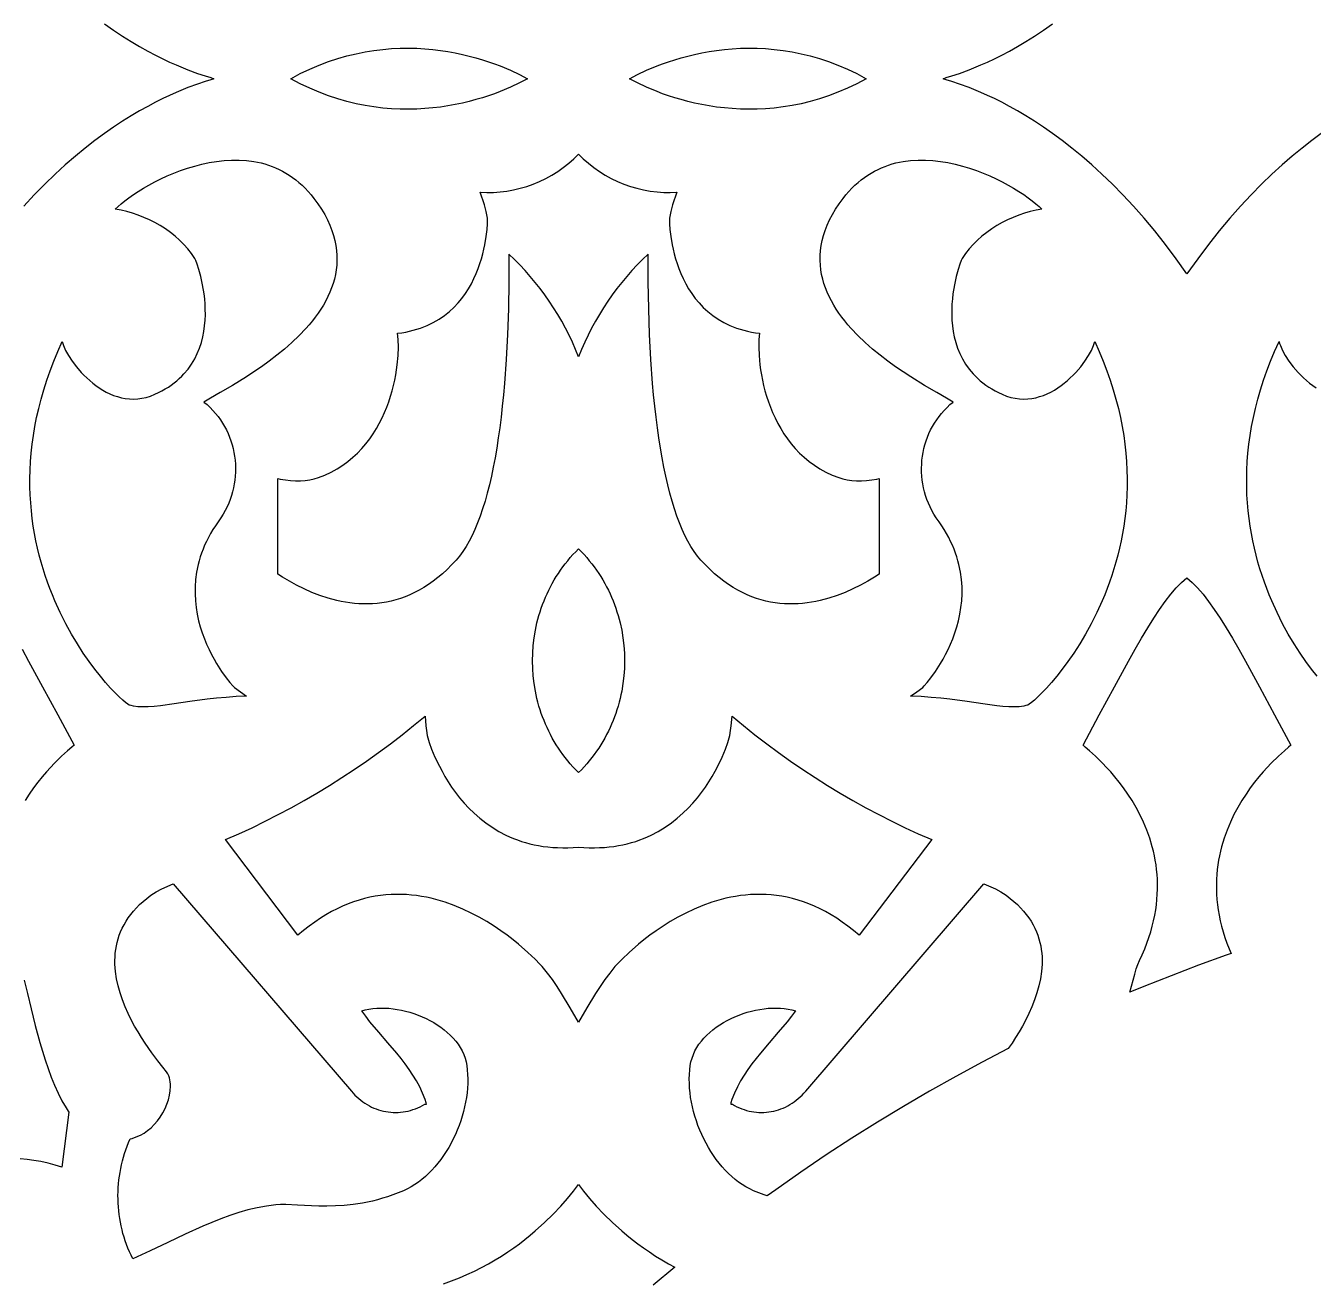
# Model space of a CAD drawing. Extents: x -350 to 350, y -780 to 780.
# Drawn here: x -110.5 to -30.1, y 437 to 515.5 of the extents above; entities that cross this region are included whole.
import ezdxf

# ---------------------------------------------------------------- set-up
doc = ezdxf.new("R2010")
doc.units = 0
doc.layers.add('LAYER_1', color=18, linetype='CONTINUOUS')

msp = doc.modelspace()

# ---------------------------------------------------------------- linework, layer by layer
at = {"layer": 'LAYER_1'}
for points in [[(-105.606, 515.572), (-105.03, 515.17), (-104.47, 514.8), (-103.928, 514.461), (-103.406, 514.152), (-102.904, 513.87), (-102.424, 513.616), (-101.967, 513.387), (-101.534, 513.182), (-101.128, 513), (-100.397, 512.7), (-99.785, 512.475), (-99.303, 512.315), (-98.961, 512.209), (-98.77, 512.143), (-98.961, 512.077), (-99.303, 511.971), (-99.785, 511.811), (-100.397, 511.586), (-101.128, 511.286), (-101.534, 511.104), (-101.967, 510.899), (-102.424, 510.67), (-102.904, 510.416), (-103.406, 510.135), (-103.928, 509.825), (-104.47, 509.486), (-105.03, 509.116), (-105.606, 508.714), (-106.197, 508.279), (-106.802, 507.809), (-107.419, 507.302), (-108.048, 506.759), (-108.687, 506.176), (-109.334, 505.553), (-109.988, 504.889), (-110.649, 504.182)], [(-29.597, 508.714), (-30.189, 508.279), (-30.794, 507.809), (-31.411, 507.302), (-32.04, 506.759), (-32.679, 506.176), (-33.326, 505.553), (-33.98, 504.889), (-34.64, 504.182), (-35.305, 503.43), (-35.973, 502.634), (-36.644, 501.79), (-37.314, 500.899), (-37.985, 499.958), (-38.656, 500.899), (-39.327, 501.79), (-39.997, 502.634), (-40.665, 503.43), (-41.33, 504.182), (-41.99, 504.889), (-42.644, 505.553), (-43.292, 506.176), (-43.93, 506.759), (-44.559, 507.302), (-45.176, 507.809), (-45.781, 508.279), (-46.373, 508.714), (-46.949, 509.116), (-47.508, 509.486), (-48.05, 509.825), (-48.572, 510.135), (-49.074, 510.416), (-49.554, 510.67), (-50.011, 510.899), (-50.444, 511.104), (-50.851, 511.286), (-51.581, 511.586), (-52.193, 511.811), (-52.675, 511.971), (-53.017, 512.077), (-53.208, 512.143), (-53.017, 512.209), (-52.675, 512.315), (-52.193, 512.475), (-51.581, 512.7), (-50.851, 513), (-50.444, 513.182), (-50.011, 513.387), (-49.554, 513.616), (-49.074, 513.87), (-48.572, 514.152), (-48.05, 514.461), (-47.508, 514.8), (-46.949, 515.17), (-46.373, 515.572)], [(-29.852, 474.81), (-30.198, 475.25), (-30.555, 475.734), (-30.919, 476.261), (-31.286, 476.832), (-31.651, 477.444), (-32.01, 478.097), (-32.357, 478.789), (-32.689, 479.521), (-32.848, 479.9), (-33.002, 480.29), (-33.149, 480.688), (-33.289, 481.096), (-33.423, 481.513), (-33.548, 481.938), (-33.665, 482.372), (-33.774, 482.815), (-33.872, 483.267), (-33.961, 483.726), (-34.039, 484.194), (-34.106, 484.671), (-34.161, 485.155), (-34.204, 485.647), (-34.234, 486.147), (-34.251, 486.654), (-34.253, 487.17), (-34.242, 487.692), (-34.214, 488.222), (-34.172, 488.759), (-34.113, 489.303), (-34.037, 489.854), (-33.944, 490.412), (-33.833, 490.977), (-33.703, 491.548), (-33.554, 492.126), (-33.386, 492.71), (-33.198, 493.3), (-32.988, 493.897), (-32.758, 494.499), (-32.505, 495.107), (-32.231, 495.721), (-32.197, 495.6), (-32.15, 495.466), (-32.019, 495.172), (-31.84, 494.846), (-31.616, 494.501), (-31.349, 494.146), (-31.044, 493.791), (-30.877, 493.616), (-30.701, 493.445), (-30.517, 493.279), (-30.325, 493.119), (-30.125, 492.967), (-29.918, 492.823)], [(-110.753, 476.494), (-110.338, 475.758), (-109.463, 474.161), (-108.521, 472.405), (-107.503, 470.504), (-107.639, 470.389), (-107.906, 470.161), (-108.277, 469.824), (-108.728, 469.38), (-108.975, 469.12), (-109.233, 468.835), (-109.497, 468.524), (-109.766, 468.19), (-110.035, 467.831), (-110.302, 467.449), (-110.563, 467.044)], [(-110.627, 455.833), (-110.413, 454.991), (-110.18, 454.036), (-109.923, 453.003), (-109.633, 451.926), (-109.473, 451.381), (-109.303, 450.838), (-109.121, 450.301), (-108.926, 449.773), (-108.718, 449.26), (-108.495, 448.766), (-108.257, 448.294), (-108.002, 447.849), (-107.869, 447.638), (-107.824, 447.572), (-108.256, 444.137), (-108.681, 444.274), (-109.127, 444.393), (-109.571, 444.489), (-110.01, 444.564), (-110.441, 444.621), (-110.862, 444.66)], [(-84.431, 436.855), (-83.924, 437.036), (-83.433, 437.229), (-82.957, 437.433), (-82.495, 437.648), (-82.049, 437.872), (-81.618, 438.105), (-81.202, 438.345), (-80.8, 438.592), (-80.413, 438.844), (-80.041, 439.101), (-79.683, 439.362), (-79.339, 439.625), (-79.01, 439.89), (-78.695, 440.155), (-78.107, 440.685), (-77.575, 441.206), (-77.098, 441.711), (-76.675, 442.193), (-76.306, 442.642), (-75.989, 443.053), (-75.672, 442.642), (-75.303, 442.193), (-74.88, 441.711), (-74.403, 441.206), (-73.871, 440.685), (-73.283, 440.155), (-72.968, 439.89), (-72.639, 439.625), (-72.295, 439.362), (-71.937, 439.101), (-71.565, 438.844), (-71.178, 438.592), (-70.776, 438.345), (-70.36, 438.105), (-69.971, 437.895), (-71.333, 436.762)]]:
    msp.add_lwpolyline(points, dxfattribs=at)
for points in [[(-86.099, 514.042), (-85.594, 514.014), (-85.1, 513.97), (-84.617, 513.912), (-84.146, 513.841), (-83.688, 513.758), (-83.243, 513.665), (-82.813, 513.561), (-82.397, 513.45), (-81.996, 513.332), (-81.611, 513.207), (-81.242, 513.079), (-80.891, 512.946), (-80.242, 512.676), (-79.67, 512.406), (-79.178, 512.143), (-79.67, 511.88), (-80.242, 511.61), (-80.891, 511.34), (-81.242, 511.207), (-81.611, 511.079), (-81.996, 510.954), (-82.397, 510.836), (-82.813, 510.725), (-83.243, 510.622), (-83.688, 510.528), (-84.146, 510.445), (-84.617, 510.374), (-85.1, 510.316), (-85.594, 510.272), (-86.099, 510.244), (-86.615, 510.232), (-87.14, 510.238), (-87.674, 510.263), (-88.217, 510.309), (-88.767, 510.376), (-89.324, 510.465), (-89.888, 510.579), (-90.458, 510.717), (-91.033, 510.882), (-91.613, 511.074), (-92.196, 511.294), (-92.783, 511.545), (-93.373, 511.826), (-93.965, 512.143), (-93.373, 512.46), (-92.783, 512.741), (-92.196, 512.992), (-91.613, 513.212), (-91.033, 513.404), (-90.458, 513.569), (-89.888, 513.707), (-89.324, 513.821), (-88.767, 513.91), (-88.217, 513.977), (-87.674, 514.023), (-87.14, 514.048), (-86.615, 514.054)], [(-64.838, 514.048), (-64.304, 514.023), (-63.761, 513.977), (-63.211, 513.91), (-62.654, 513.821), (-62.09, 513.707), (-61.52, 513.569), (-60.945, 513.404), (-60.365, 513.212), (-59.782, 512.992), (-59.195, 512.741), (-58.605, 512.46), (-58.013, 512.143), (-58.605, 511.826), (-59.195, 511.545), (-59.782, 511.294), (-60.365, 511.074), (-60.945, 510.882), (-61.52, 510.717), (-62.09, 510.579), (-62.654, 510.465), (-63.211, 510.376), (-63.761, 510.309), (-64.304, 510.263), (-64.838, 510.238), (-65.363, 510.232), (-65.879, 510.244), (-66.384, 510.272), (-66.878, 510.316), (-67.361, 510.374), (-67.832, 510.445), (-68.29, 510.528), (-68.735, 510.622), (-69.165, 510.725), (-69.582, 510.836), (-69.982, 510.954), (-70.367, 511.079), (-70.736, 511.207), (-71.087, 511.34), (-71.736, 511.61), (-72.309, 511.88), (-72.8, 512.143), (-72.309, 512.406), (-71.736, 512.676), (-71.087, 512.946), (-70.736, 513.079), (-70.367, 513.207), (-69.982, 513.332), (-69.582, 513.45), (-69.165, 513.561), (-68.735, 513.665), (-68.29, 513.758), (-67.832, 513.841), (-67.361, 513.912), (-66.878, 513.97), (-66.384, 514.014), (-65.879, 514.042), (-65.363, 514.054)], [(-96.73, 507.032), (-96.268, 506.972), (-96.038, 506.929), (-95.81, 506.877), (-95.584, 506.817), (-95.36, 506.747), (-95.137, 506.668), (-94.917, 506.579), (-94.699, 506.48), (-94.484, 506.371), (-94.271, 506.252), (-94.061, 506.122), (-93.855, 505.981), (-93.652, 505.828), (-93.453, 505.665), (-93.257, 505.489), (-93.065, 505.302), (-92.878, 505.102), (-92.694, 504.89), (-92.516, 504.665), (-92.267, 504.323), (-92.044, 503.984), (-91.846, 503.649), (-91.673, 503.317), (-91.523, 502.989), (-91.397, 502.665), (-91.292, 502.344), (-91.209, 502.026), (-91.147, 501.713), (-91.106, 501.403), (-91.083, 501.098), (-91.08, 500.796), (-91.095, 500.498), (-91.127, 500.204), (-91.176, 499.914), (-91.24, 499.629), (-91.321, 499.347), (-91.416, 499.07), (-91.524, 498.797), (-91.646, 498.528), (-91.781, 498.264), (-91.927, 498.004), (-92.085, 497.749), (-92.253, 497.498), (-92.431, 497.252), (-92.617, 497.01), (-92.813, 496.774), (-93.016, 496.541), (-93.442, 496.092), (-93.89, 495.662), (-94.355, 495.252), (-94.831, 494.863), (-95.313, 494.494), (-95.795, 494.147), (-96.271, 493.822), (-96.736, 493.519), (-97.611, 492.981), (-98.374, 492.537), (-98.981, 492.19), (-99.388, 491.944), (-99.192, 491.779), (-99.006, 491.605), (-98.83, 491.424), (-98.663, 491.235), (-98.507, 491.04), (-98.361, 490.838), (-98.225, 490.63), (-98.1, 490.416), (-97.985, 490.197), (-97.88, 489.973), (-97.785, 489.745), (-97.702, 489.513), (-97.628, 489.277), (-97.566, 489.039), (-97.514, 488.797), (-97.472, 488.554), (-97.442, 488.309), (-97.423, 488.062), (-97.414, 487.815), (-97.417, 487.567), (-97.43, 487.319), (-97.455, 487.071), (-97.491, 486.825), (-97.538, 486.579), (-97.597, 486.335), (-97.667, 486.094), (-97.748, 485.855), (-97.841, 485.619), (-97.946, 485.386), (-98.062, 485.157), (-98.19, 484.933), (-98.33, 484.713), (-98.51, 484.466), (-98.677, 484.219), (-98.833, 483.972), (-98.978, 483.727), (-99.111, 483.481), (-99.233, 483.237), (-99.344, 482.993), (-99.445, 482.751), (-99.535, 482.51), (-99.616, 482.27), (-99.687, 482.031), (-99.749, 481.793), (-99.847, 481.323), (-99.911, 480.861), (-99.943, 480.406), (-99.947, 479.959), (-99.925, 479.523), (-99.878, 479.097), (-99.809, 478.682), (-99.722, 478.28), (-99.616, 477.891), (-99.497, 477.515), (-99.364, 477.155), (-99.222, 476.81), (-99.072, 476.482), (-98.917, 476.171), (-98.758, 475.878), (-98.599, 475.604), (-98.288, 475.118), (-98.003, 474.719), (-97.762, 474.414), (-97.583, 474.209), (-97.487, 474.111), (-97.113, 473.832), (-96.73, 473.566), (-97.382, 473.538), (-98.01, 473.495), (-98.613, 473.44), (-99.19, 473.376), (-100.268, 473.233), (-101.241, 473.09), (-102.108, 472.972), (-102.501, 472.93), (-102.867, 472.904), (-103.205, 472.896), (-103.516, 472.91), (-103.799, 472.948), (-103.93, 472.977), (-104.054, 473.014), (-104.144, 473.062), (-104.283, 473.163), (-104.464, 473.315), (-104.684, 473.517), (-104.938, 473.769), (-105.222, 474.069), (-105.531, 474.416), (-105.86, 474.81), (-106.206, 475.25), (-106.563, 475.734), (-106.927, 476.261), (-107.294, 476.832), (-107.659, 477.444), (-108.018, 478.097), (-108.365, 478.789), (-108.697, 479.521), (-108.856, 479.9), (-109.01, 480.29), (-109.157, 480.688), (-109.297, 481.096), (-109.431, 481.513), (-109.556, 481.938), (-109.673, 482.372), (-109.782, 482.815), (-109.88, 483.267), (-109.969, 483.726), (-110.047, 484.194), (-110.114, 484.671), (-110.169, 485.155), (-110.212, 485.647), (-110.242, 486.147), (-110.259, 486.654), (-110.262, 487.17), (-110.25, 487.692), (-110.222, 488.222), (-110.18, 488.759), (-110.121, 489.303), (-110.045, 489.854), (-109.952, 490.412), (-109.841, 490.977), (-109.711, 491.548), (-109.562, 492.126), (-109.394, 492.71), (-109.206, 493.3), (-108.996, 493.897), (-108.766, 494.499), (-108.514, 495.107), (-108.239, 495.721), (-108.205, 495.6), (-108.158, 495.466), (-108.027, 495.172), (-107.848, 494.846), (-107.624, 494.501), (-107.357, 494.146), (-107.052, 493.791), (-106.885, 493.616), (-106.709, 493.445), (-106.525, 493.279), (-106.333, 493.119), (-106.133, 492.967), (-105.926, 492.823), (-105.712, 492.69), (-105.491, 492.567), (-105.264, 492.457), (-105.031, 492.361), (-104.792, 492.28), (-104.548, 492.214), (-104.3, 492.167), (-104.046, 492.138), (-103.789, 492.129), (-103.527, 492.141), (-103.262, 492.175), (-102.994, 492.234), (-102.723, 492.317), (-102.45, 492.426), (-102.225, 492.532), (-102.011, 492.643), (-101.806, 492.76), (-101.611, 492.881), (-101.426, 493.007), (-101.251, 493.138), (-101.084, 493.273), (-100.927, 493.412), (-100.778, 493.555), (-100.638, 493.701), (-100.383, 494.004), (-100.16, 494.319), (-99.967, 494.644), (-99.802, 494.978), (-99.664, 495.318), (-99.551, 495.662), (-99.461, 496.01), (-99.393, 496.36), (-99.344, 496.708), (-99.314, 497.055), (-99.301, 497.398), (-99.302, 497.735), (-99.317, 498.064), (-99.343, 498.384), (-99.378, 498.694), (-99.472, 499.272), (-99.584, 499.785), (-99.702, 500.219), (-99.811, 500.56), (-99.898, 500.793), (-99.949, 500.905), (-100.159, 501.216), (-100.389, 501.511), (-100.639, 501.792), (-100.907, 502.058), (-101.19, 502.309), (-101.488, 502.544), (-101.799, 502.763), (-102.122, 502.966), (-102.454, 503.154), (-102.795, 503.324), (-103.142, 503.479), (-103.495, 503.616), (-103.851, 503.737), (-104.209, 503.841), (-104.568, 503.927), (-104.925, 503.995), (-104.756, 504.158), (-104.557, 504.331), (-104.329, 504.514), (-104.075, 504.704), (-103.795, 504.9), (-103.492, 505.098), (-103.168, 505.298), (-102.822, 505.496), (-102.458, 505.692), (-102.077, 505.882), (-101.68, 506.066), (-101.269, 506.24), (-100.845, 506.403), (-100.41, 506.553), (-99.967, 506.688), (-99.515, 506.806), (-99.057, 506.904), (-98.594, 506.98), (-98.129, 507.034), (-97.662, 507.061), (-97.195, 507.062)], [(-75.69, 507.139), (-75.373, 506.858), (-75.038, 506.595), (-74.686, 506.349), (-74.321, 506.123), (-73.943, 505.916), (-73.554, 505.729), (-73.156, 505.564), (-72.75, 505.419), (-72.339, 505.297), (-71.923, 505.197), (-71.506, 505.121), (-71.087, 505.07), (-70.67, 505.042), (-70.255, 505.041), (-69.845, 505.065), (-70.113, 504.264), (-70.222, 503.855), (-70.266, 503.648), (-70.3, 503.44), (-70.306, 503.316), (-70.3, 503.069), (-70.276, 502.717), (-70.225, 502.276), (-70.139, 501.764), (-70.081, 501.486), (-70.011, 501.197), (-69.929, 500.898), (-69.833, 500.592), (-69.723, 500.28), (-69.597, 499.966), (-69.455, 499.651), (-69.296, 499.336), (-69.118, 499.025), (-68.921, 498.72), (-68.703, 498.422), (-68.464, 498.133), (-68.203, 497.856), (-67.919, 497.593), (-67.61, 497.346), (-67.276, 497.117), (-66.916, 496.908), (-66.529, 496.721), (-66.113, 496.559), (-65.895, 496.488), (-65.669, 496.423), (-65.435, 496.366), (-65.194, 496.316), (-64.945, 496.274), (-64.688, 496.24), (-64.725, 495.844), (-64.736, 495.375), (-64.716, 494.843), (-64.661, 494.259), (-64.619, 493.951), (-64.567, 493.634), (-64.504, 493.31), (-64.43, 492.979), (-64.343, 492.644), (-64.245, 492.305), (-64.133, 491.965), (-64.007, 491.624), (-63.868, 491.284), (-63.714, 490.946), (-63.545, 490.612), (-63.361, 490.283), (-63.16, 489.96), (-62.943, 489.644), (-62.708, 489.338), (-62.456, 489.043), (-62.185, 488.759), (-61.896, 488.489), (-61.587, 488.233), (-61.258, 487.993), (-60.909, 487.771), (-60.539, 487.568), (-60.148, 487.384), (-59.735, 487.222), (-59.475, 487.144), (-59.202, 487.085), (-58.915, 487.047), (-58.618, 487.028), (-58.311, 487.028), (-57.996, 487.045), (-57.675, 487.081), (-57.35, 487.132), (-57.209, 487.162), (-57.209, 481.189), (-57.5, 481.003), (-57.928, 480.748), (-58.377, 480.503), (-58.846, 480.27), (-59.333, 480.054), (-59.837, 479.858), (-60.356, 479.687), (-60.889, 479.544), (-61.16, 479.485), (-61.433, 479.434), (-61.71, 479.392), (-61.989, 479.36), (-62.27, 479.338), (-62.553, 479.327), (-62.838, 479.326), (-63.125, 479.337), (-63.413, 479.36), (-63.702, 479.396), (-63.993, 479.444), (-64.284, 479.507), (-64.576, 479.583), (-64.868, 479.673), (-65.161, 479.779), (-65.454, 479.9), (-65.747, 480.036), (-66.039, 480.19), (-66.331, 480.36), (-66.622, 480.548), (-66.912, 480.753), (-67.202, 480.977), (-67.49, 481.22), (-67.776, 481.482), (-68.061, 481.764), (-68.344, 482.067), (-68.558, 482.322), (-68.765, 482.604), (-68.964, 482.911), (-69.155, 483.244), (-69.339, 483.602), (-69.516, 483.985), (-69.685, 484.391), (-69.846, 484.822), (-70.001, 485.276), (-70.147, 485.753), (-70.287, 486.252), (-70.42, 486.774), (-70.545, 487.317), (-70.663, 487.881), (-70.775, 488.466), (-70.879, 489.071), (-70.976, 489.697), (-71.067, 490.342), (-71.15, 491.006), (-71.227, 491.688), (-71.297, 492.389), (-71.361, 493.108), (-71.468, 494.597), (-71.549, 496.153), (-71.604, 497.771), (-71.634, 499.449), (-71.639, 501.183), (-71.986, 500.853), (-72.325, 500.511), (-72.655, 500.158), (-72.976, 499.794), (-73.287, 499.42), (-73.589, 499.036), (-73.88, 498.644), (-74.161, 498.242), (-74.431, 497.832), (-74.69, 497.415), (-74.937, 496.99), (-75.172, 496.559), (-75.396, 496.122), (-75.606, 495.678), (-75.804, 495.23), (-75.989, 494.777), (-76.174, 495.23), (-76.372, 495.678), (-76.582, 496.122), (-76.806, 496.559), (-77.041, 496.99), (-77.288, 497.415), (-77.547, 497.832), (-77.817, 498.242), (-78.098, 498.644), (-78.389, 499.036), (-78.691, 499.42), (-79.002, 499.794), (-79.323, 500.158), (-79.653, 500.511), (-79.992, 500.853), (-80.339, 501.183), (-80.344, 499.449), (-80.374, 497.771), (-80.429, 496.153), (-80.51, 494.597), (-80.617, 493.108), (-80.681, 492.389), (-80.751, 491.688), (-80.828, 491.006), (-80.911, 490.342), (-81.002, 489.697), (-81.099, 489.071), (-81.203, 488.466), (-81.315, 487.881), (-81.433, 487.317), (-81.558, 486.774), (-81.691, 486.252), (-81.831, 485.753), (-81.978, 485.276), (-82.132, 484.822), (-82.293, 484.391), (-82.462, 483.985), (-82.639, 483.602), (-82.823, 483.244), (-83.014, 482.911), (-83.213, 482.604), (-83.42, 482.322), (-83.634, 482.067), (-83.917, 481.764), (-84.202, 481.482), (-84.488, 481.22), (-84.776, 480.977), (-85.066, 480.753), (-85.356, 480.548), (-85.647, 480.36), (-85.939, 480.19), (-86.232, 480.036), (-86.524, 479.9), (-86.817, 479.779), (-87.11, 479.673), (-87.402, 479.583), (-87.694, 479.507), (-87.986, 479.444), (-88.276, 479.396), (-88.565, 479.36), (-88.853, 479.337), (-89.14, 479.326), (-89.425, 479.327), (-89.708, 479.338), (-89.989, 479.36), (-90.268, 479.392), (-90.545, 479.434), (-90.818, 479.485), (-91.089, 479.544), (-91.622, 479.687), (-92.141, 479.858), (-92.645, 480.054), (-93.132, 480.27), (-93.601, 480.503), (-94.05, 480.748), (-94.478, 481.003), (-94.769, 481.189), (-94.769, 487.162), (-94.628, 487.132), (-94.303, 487.081), (-93.982, 487.045), (-93.667, 487.028), (-93.36, 487.028), (-93.063, 487.047), (-92.777, 487.085), (-92.503, 487.144), (-92.243, 487.222), (-91.83, 487.384), (-91.439, 487.568), (-91.069, 487.771), (-90.72, 487.993), (-90.391, 488.233), (-90.083, 488.489), (-89.793, 488.759), (-89.523, 489.043), (-89.27, 489.338), (-89.036, 489.644), (-88.818, 489.96), (-88.617, 490.283), (-88.433, 490.612), (-88.264, 490.946), (-88.11, 491.284), (-87.971, 491.624), (-87.845, 491.965), (-87.734, 492.305), (-87.635, 492.644), (-87.548, 492.979), (-87.474, 493.31), (-87.411, 493.634), (-87.359, 493.951), (-87.317, 494.259), (-87.262, 494.843), (-87.242, 495.375), (-87.253, 495.844), (-87.29, 496.24), (-87.033, 496.274), (-86.784, 496.316), (-86.543, 496.366), (-86.31, 496.423), (-86.084, 496.488), (-85.865, 496.559), (-85.45, 496.721), (-85.062, 496.908), (-84.702, 497.117), (-84.368, 497.346), (-84.059, 497.593), (-83.775, 497.856), (-83.514, 498.133), (-83.275, 498.422), (-83.057, 498.72), (-82.86, 499.025), (-82.682, 499.336), (-82.523, 499.651), (-82.381, 499.966), (-82.255, 500.28), (-82.145, 500.592), (-82.049, 500.898), (-81.967, 501.197), (-81.897, 501.486), (-81.839, 501.764), (-81.754, 502.276), (-81.703, 502.717), (-81.678, 503.069), (-81.672, 503.316), (-81.678, 503.44), (-81.713, 503.648), (-81.756, 503.855), (-81.865, 504.264), (-82.133, 505.065), (-81.723, 505.041), (-81.308, 505.042), (-80.891, 505.07), (-80.472, 505.121), (-80.055, 505.197), (-79.639, 505.297), (-79.228, 505.419), (-78.822, 505.564), (-78.424, 505.729), (-78.035, 505.916), (-77.657, 506.123), (-77.292, 506.349), (-76.941, 506.595), (-76.605, 506.858), (-76.288, 507.139), (-75.989, 507.437)], [(-54.316, 507.061), (-53.849, 507.034), (-53.384, 506.98), (-52.921, 506.904), (-52.463, 506.806), (-52.012, 506.688), (-51.568, 506.553), (-51.133, 506.403), (-50.709, 506.24), (-50.298, 506.066), (-49.901, 505.882), (-49.52, 505.692), (-49.156, 505.496), (-48.811, 505.298), (-48.486, 505.098), (-48.183, 504.9), (-47.903, 504.704), (-47.649, 504.514), (-47.421, 504.331), (-47.222, 504.158), (-47.053, 503.995), (-47.41, 503.927), (-47.769, 503.841), (-48.127, 503.737), (-48.483, 503.616), (-48.836, 503.479), (-49.183, 503.324), (-49.524, 503.154), (-49.856, 502.966), (-50.179, 502.763), (-50.49, 502.544), (-50.788, 502.309), (-51.072, 502.058), (-51.339, 501.792), (-51.589, 501.511), (-51.819, 501.216), (-52.029, 500.905), (-52.08, 500.793), (-52.167, 500.56), (-52.276, 500.219), (-52.394, 499.785), (-52.506, 499.272), (-52.6, 498.694), (-52.636, 498.384), (-52.662, 498.064), (-52.676, 497.735), (-52.677, 497.398), (-52.664, 497.055), (-52.634, 496.708), (-52.586, 496.36), (-52.517, 496.01), (-52.428, 495.662), (-52.314, 495.318), (-52.176, 494.978), (-52.012, 494.644), (-51.818, 494.319), (-51.595, 494.004), (-51.34, 493.701), (-51.2, 493.555), (-51.051, 493.412), (-50.894, 493.273), (-50.727, 493.138), (-50.552, 493.007), (-50.367, 492.881), (-50.172, 492.76), (-49.968, 492.643), (-49.753, 492.532), (-49.528, 492.426), (-49.255, 492.317), (-48.984, 492.234), (-48.716, 492.175), (-48.451, 492.141), (-48.19, 492.129), (-47.932, 492.138), (-47.679, 492.167), (-47.43, 492.214), (-47.186, 492.28), (-46.947, 492.361), (-46.714, 492.457), (-46.487, 492.567), (-46.266, 492.69), (-46.052, 492.823), (-45.845, 492.967), (-45.645, 493.119), (-45.453, 493.279), (-45.269, 493.445), (-45.093, 493.616), (-44.927, 493.791), (-44.621, 494.146), (-44.354, 494.501), (-44.13, 494.846), (-43.951, 495.172), (-43.82, 495.466), (-43.773, 495.6), (-43.739, 495.721), (-43.465, 495.107), (-43.212, 494.499), (-42.982, 493.897), (-42.772, 493.3), (-42.584, 492.71), (-42.416, 492.126), (-42.267, 491.548), (-42.137, 490.977), (-42.026, 490.412), (-41.933, 489.854), (-41.857, 489.303), (-41.798, 488.759), (-41.756, 488.222), (-41.729, 487.692), (-41.717, 487.17), (-41.719, 486.654), (-41.736, 486.147), (-41.766, 485.647), (-41.809, 485.155), (-41.864, 484.671), (-41.931, 484.194), (-42.009, 483.726), (-42.098, 483.267), (-42.196, 482.815), (-42.305, 482.372), (-42.422, 481.938), (-42.547, 481.513), (-42.681, 481.096), (-42.821, 480.688), (-42.969, 480.29), (-43.122, 479.9), (-43.281, 479.521), (-43.613, 478.789), (-43.961, 478.097), (-44.319, 477.444), (-44.684, 476.832), (-45.051, 476.261), (-45.415, 475.734), (-45.772, 475.25), (-46.118, 474.81), (-46.447, 474.416), (-46.756, 474.069), (-47.04, 473.769), (-47.294, 473.517), (-47.514, 473.315), (-47.696, 473.163), (-47.834, 473.062), (-47.925, 473.014), (-48.048, 472.977), (-48.179, 472.948), (-48.462, 472.91), (-48.773, 472.896), (-49.111, 472.904), (-49.477, 472.93), (-49.87, 472.972), (-50.737, 473.09), (-51.71, 473.233), (-52.788, 473.376), (-53.365, 473.44), (-53.968, 473.495), (-54.596, 473.538), (-55.249, 473.566), (-54.865, 473.832), (-54.491, 474.111), (-54.395, 474.209), (-54.216, 474.414), (-53.975, 474.719), (-53.69, 475.118), (-53.379, 475.604), (-53.22, 475.878), (-53.061, 476.171), (-52.906, 476.482), (-52.756, 476.81), (-52.614, 477.155), (-52.481, 477.515), (-52.362, 477.891), (-52.257, 478.28), (-52.169, 478.682), (-52.1, 479.097), (-52.053, 479.523), (-52.031, 479.959), (-52.035, 480.406), (-52.067, 480.861), (-52.131, 481.323), (-52.229, 481.793), (-52.291, 482.031), (-52.362, 482.27), (-52.443, 482.51), (-52.533, 482.751), (-52.634, 482.993), (-52.746, 483.237), (-52.867, 483.481), (-53, 483.727), (-53.145, 483.972), (-53.301, 484.219), (-53.468, 484.466), (-53.648, 484.713), (-53.788, 484.933), (-53.916, 485.157), (-54.032, 485.386), (-54.137, 485.619), (-54.23, 485.855), (-54.311, 486.094), (-54.381, 486.335), (-54.44, 486.579), (-54.487, 486.825), (-54.523, 487.071), (-54.548, 487.319), (-54.561, 487.567), (-54.564, 487.815), (-54.555, 488.062), (-54.536, 488.309), (-54.506, 488.554), (-54.465, 488.797), (-54.413, 489.039), (-54.35, 489.277), (-54.277, 489.513), (-54.193, 489.745), (-54.098, 489.973), (-53.994, 490.197), (-53.878, 490.416), (-53.753, 490.63), (-53.617, 490.838), (-53.471, 491.04), (-53.315, 491.235), (-53.149, 491.424), (-52.972, 491.605), (-52.786, 491.779), (-52.59, 491.944), (-52.997, 492.19), (-53.604, 492.537), (-54.368, 492.981), (-55.242, 493.519), (-55.707, 493.822), (-56.184, 494.147), (-56.665, 494.494), (-57.147, 494.863), (-57.623, 495.252), (-58.088, 495.662), (-58.537, 496.092), (-58.963, 496.541), (-59.165, 496.774), (-59.361, 497.01), (-59.547, 497.252), (-59.725, 497.498), (-59.893, 497.749), (-60.051, 498.004), (-60.197, 498.264), (-60.332, 498.528), (-60.454, 498.797), (-60.563, 499.07), (-60.657, 499.347), (-60.738, 499.629), (-60.803, 499.914), (-60.851, 500.204), (-60.884, 500.498), (-60.898, 500.796), (-60.895, 501.098), (-60.873, 501.403), (-60.831, 501.713), (-60.769, 502.026), (-60.686, 502.344), (-60.582, 502.665), (-60.455, 502.989), (-60.305, 503.317), (-60.132, 503.649), (-59.934, 503.984), (-59.711, 504.323), (-59.462, 504.665), (-59.284, 504.89), (-59.101, 505.102), (-58.913, 505.302), (-58.721, 505.489), (-58.526, 505.665), (-58.326, 505.828), (-58.123, 505.981), (-57.917, 506.122), (-57.707, 506.252), (-57.495, 506.371), (-57.279, 506.48), (-57.061, 506.579), (-56.841, 506.668), (-56.619, 506.747), (-56.394, 506.817), (-56.168, 506.877), (-55.94, 506.929), (-55.711, 506.972), (-55.249, 507.032), (-54.783, 507.062)], [(-75.812, 482.592), (-75.64, 482.409), (-75.475, 482.223), (-75.315, 482.033), (-75.16, 481.839), (-75.011, 481.643), (-74.868, 481.443), (-74.731, 481.24), (-74.599, 481.035), (-74.472, 480.826), (-74.351, 480.615), (-74.236, 480.401), (-74.127, 480.185), (-74.023, 479.967), (-73.925, 479.747), (-73.832, 479.524), (-73.745, 479.3), (-73.663, 479.074), (-73.588, 478.846), (-73.517, 478.616), (-73.453, 478.385), (-73.394, 478.153), (-73.293, 477.685), (-73.214, 477.213), (-73.158, 476.738), (-73.124, 476.262), (-73.113, 475.784), (-73.124, 475.306), (-73.158, 474.83), (-73.214, 474.355), (-73.293, 473.883), (-73.34, 473.649), (-73.394, 473.415), (-73.453, 473.183), (-73.517, 472.952), (-73.588, 472.723), (-73.663, 472.495), (-73.745, 472.268), (-73.832, 472.044), (-73.925, 471.821), (-74.023, 471.601), (-74.127, 471.383), (-74.236, 471.167), (-74.351, 470.953), (-74.472, 470.742), (-74.599, 470.534), (-74.731, 470.328), (-74.868, 470.125), (-75.011, 469.926), (-75.16, 469.729), (-75.315, 469.536), (-75.475, 469.346), (-75.64, 469.159), (-75.812, 468.976), (-75.989, 468.797), (-76.166, 468.976), (-76.338, 469.159), (-76.503, 469.346), (-76.664, 469.536), (-76.818, 469.729), (-76.967, 469.926), (-77.11, 470.125), (-77.248, 470.328), (-77.38, 470.534), (-77.506, 470.742), (-77.627, 470.953), (-77.742, 471.167), (-77.851, 471.383), (-77.955, 471.601), (-78.054, 471.821), (-78.146, 472.044), (-78.233, 472.268), (-78.315, 472.495), (-78.391, 472.723), (-78.461, 472.952), (-78.525, 473.183), (-78.584, 473.415), (-78.638, 473.649), (-78.685, 473.883), (-78.764, 474.355), (-78.82, 474.83), (-78.854, 475.306), (-78.865, 475.784), (-78.854, 476.262), (-78.82, 476.738), (-78.764, 477.213), (-78.685, 477.685), (-78.584, 478.153), (-78.525, 478.385), (-78.461, 478.616), (-78.391, 478.846), (-78.315, 479.074), (-78.233, 479.3), (-78.146, 479.524), (-78.054, 479.747), (-77.955, 479.967), (-77.851, 480.185), (-77.742, 480.401), (-77.627, 480.615), (-77.506, 480.826), (-77.38, 481.035), (-77.248, 481.24), (-77.11, 481.443), (-76.967, 481.643), (-76.818, 481.839), (-76.664, 482.033), (-76.503, 482.223), (-76.338, 482.409), (-76.166, 482.592), (-75.989, 482.771)], [(-37.82, 480.82), (-37.656, 480.67), (-37.489, 480.506), (-37.322, 480.329), (-36.981, 479.932), (-36.633, 479.483), (-36.277, 478.982), (-35.911, 478.431), (-35.534, 477.832), (-35.146, 477.186), (-34.745, 476.494), (-34.33, 475.758), (-33.455, 474.161), (-32.513, 472.405), (-31.495, 470.504), (-31.631, 470.389), (-31.897, 470.161), (-32.269, 469.824), (-32.72, 469.38), (-32.967, 469.12), (-33.225, 468.835), (-33.489, 468.524), (-33.758, 468.19), (-34.027, 467.831), (-34.294, 467.449), (-34.555, 467.044), (-34.807, 466.617), (-35.047, 466.167), (-35.272, 465.695), (-35.478, 465.202), (-35.662, 464.688), (-35.822, 464.154), (-35.892, 463.879), (-35.954, 463.6), (-36.008, 463.315), (-36.054, 463.026), (-36.091, 462.732), (-36.12, 462.433), (-36.139, 462.129), (-36.148, 461.821), (-36.147, 461.508), (-36.135, 461.19), (-36.113, 460.868), (-36.079, 460.542), (-36.033, 460.211), (-35.975, 459.876), (-35.904, 459.537), (-35.82, 459.194), (-35.723, 458.846), (-35.612, 458.494), (-35.487, 458.138), (-35.347, 457.779), (-35.221, 457.482), (-35.528, 457.378), (-37.254, 456.757), (-38.973, 456.106), (-40.685, 455.425), (-41.546, 455.066), (-41.351, 455.833), (-41.249, 456.202), (-41.148, 456.53), (-41.048, 456.813), (-40.948, 457.047), (-40.778, 457.415), (-40.623, 457.779), (-40.483, 458.138), (-40.358, 458.494), (-40.247, 458.846), (-40.15, 459.194), (-40.066, 459.537), (-39.996, 459.876), (-39.937, 460.211), (-39.892, 460.542), (-39.857, 460.868), (-39.835, 461.19), (-39.823, 461.508), (-39.822, 461.821), (-39.831, 462.129), (-39.85, 462.433), (-39.879, 462.732), (-39.916, 463.026), (-39.962, 463.315), (-40.016, 463.6), (-40.079, 463.879), (-40.148, 464.154), (-40.308, 464.688), (-40.492, 465.202), (-40.698, 465.695), (-40.923, 466.167), (-41.163, 466.617), (-41.415, 467.044), (-41.676, 467.449), (-41.943, 467.831), (-42.212, 468.19), (-42.481, 468.524), (-42.745, 468.835), (-43.003, 469.12), (-43.25, 469.38), (-43.701, 469.824), (-44.073, 470.161), (-44.339, 470.389), (-44.475, 470.504), (-43.457, 472.405), (-42.515, 474.161), (-41.64, 475.758), (-41.225, 476.494), (-40.824, 477.186), (-40.436, 477.832), (-40.059, 478.431), (-39.693, 478.982), (-39.337, 479.483), (-38.989, 479.932), (-38.648, 480.329), (-38.481, 480.506), (-38.314, 480.67), (-38.15, 480.82), (-37.985, 480.956)], [(-65.688, 471.734), (-64.967, 471.157), (-64.236, 470.593), (-63.494, 470.043), (-62.742, 469.506), (-61.981, 468.985), (-61.21, 468.477), (-60.431, 467.984), (-59.644, 467.507), (-58.848, 467.044), (-58.045, 466.597), (-57.235, 466.166), (-56.418, 465.751), (-55.594, 465.351), (-54.765, 464.969), (-53.93, 464.603), (-58.464, 458.627), (-58.814, 458.924), (-59.164, 459.201), (-59.514, 459.457), (-59.863, 459.693), (-60.211, 459.91), (-60.559, 460.107), (-60.905, 460.286), (-61.251, 460.447), (-61.595, 460.591), (-61.937, 460.718), (-62.278, 460.828), (-62.617, 460.923), (-62.954, 461.002), (-63.289, 461.066), (-63.622, 461.116), (-63.952, 461.152), (-64.279, 461.175), (-64.604, 461.184), (-64.926, 461.182), (-65.244, 461.168), (-65.559, 461.142), (-65.871, 461.106), (-66.18, 461.06), (-66.484, 461.003), (-66.785, 460.938), (-67.081, 460.864), (-67.661, 460.692), (-68.223, 460.491), (-68.765, 460.265), (-69.286, 460.019), (-69.785, 459.757), (-70.261, 459.482), (-70.712, 459.2), (-71.137, 458.913), (-71.534, 458.627), (-71.903, 458.344), (-72.242, 458.07), (-72.824, 457.564), (-73.272, 457.139), (-73.573, 456.831), (-73.719, 456.67), (-74.044, 456.271), (-74.354, 455.858), (-74.648, 455.432), (-74.932, 454.997), (-75.471, 454.106), (-75.989, 453.203), (-76.507, 454.106), (-77.047, 454.997), (-77.33, 455.432), (-77.625, 455.858), (-77.934, 456.271), (-78.259, 456.67), (-78.405, 456.831), (-78.706, 457.139), (-79.154, 457.564), (-79.736, 458.07), (-80.075, 458.344), (-80.444, 458.627), (-80.841, 458.913), (-81.266, 459.2), (-81.717, 459.482), (-82.193, 459.757), (-82.692, 460.019), (-83.213, 460.265), (-83.755, 460.491), (-84.317, 460.692), (-84.897, 460.864), (-85.193, 460.938), (-85.494, 461.003), (-85.799, 461.06), (-86.107, 461.106), (-86.419, 461.142), (-86.734, 461.168), (-87.053, 461.182), (-87.374, 461.184), (-87.699, 461.175), (-88.026, 461.152), (-88.357, 461.116), (-88.689, 461.066), (-89.024, 461.002), (-89.361, 460.923), (-89.7, 460.828), (-90.041, 460.718), (-90.383, 460.591), (-90.727, 460.447), (-91.073, 460.286), (-91.419, 460.107), (-91.767, 459.91), (-92.115, 459.693), (-92.464, 459.457), (-92.814, 459.201), (-93.164, 458.924), (-93.514, 458.627), (-98.048, 464.603), (-97.213, 464.969), (-96.384, 465.351), (-95.56, 465.751), (-94.743, 466.166), (-93.933, 466.597), (-93.13, 467.044), (-92.335, 467.507), (-91.547, 467.984), (-90.768, 468.477), (-89.997, 468.985), (-89.236, 469.506), (-88.484, 470.043), (-87.742, 470.593), (-87.011, 471.157), (-86.29, 471.734), (-85.58, 472.325), (-85.521, 471.719), (-85.487, 471.417), (-85.441, 471.117), (-85.312, 470.675), (-85.165, 470.267), (-84.956, 469.763), (-84.682, 469.185), (-84.518, 468.875), (-84.337, 468.555), (-84.136, 468.226), (-83.917, 467.893), (-83.677, 467.558), (-83.416, 467.223), (-83.135, 466.892), (-82.832, 466.566), (-82.507, 466.249), (-82.159, 465.943), (-81.787, 465.651), (-81.391, 465.376), (-80.971, 465.12), (-80.526, 464.887), (-80.294, 464.779), (-80.055, 464.678), (-79.81, 464.584), (-79.558, 464.497), (-79.299, 464.418), (-79.034, 464.347), (-78.761, 464.284), (-78.482, 464.229), (-78.196, 464.183), (-77.902, 464.147), (-77.602, 464.12), (-77.294, 464.104), (-76.979, 464.097), (-76.657, 464.101), (-76.327, 464.116), (-75.989, 464.143), (-75.651, 464.116), (-75.321, 464.101), (-74.999, 464.097), (-74.684, 464.104), (-74.376, 464.12), (-74.076, 464.147), (-73.782, 464.183), (-73.496, 464.229), (-73.217, 464.284), (-72.945, 464.347), (-72.679, 464.418), (-72.42, 464.497), (-72.168, 464.584), (-71.923, 464.678), (-71.684, 464.779), (-71.452, 464.887), (-71.007, 465.12), (-70.587, 465.376), (-70.191, 465.651), (-69.82, 465.943), (-69.471, 466.249), (-69.146, 466.566), (-68.843, 466.892), (-68.562, 467.223), (-68.301, 467.558), (-68.062, 467.893), (-67.842, 468.226), (-67.641, 468.555), (-67.46, 468.875), (-67.296, 469.185), (-67.022, 469.763), (-66.813, 470.267), (-66.666, 470.675), (-66.537, 471.117), (-66.491, 471.417), (-66.458, 471.719), (-66.398, 472.325)], [(-90.178, 448.899), (-90.069, 448.771), (-89.956, 448.649), (-89.838, 448.533), (-89.717, 448.423), (-89.592, 448.32), (-89.463, 448.223), (-89.331, 448.132), (-89.195, 448.049), (-89.057, 447.971), (-88.917, 447.9), (-88.773, 447.836), (-88.628, 447.778), (-88.481, 447.727), (-88.332, 447.683), (-88.181, 447.645), (-88.029, 447.615), (-87.876, 447.591), (-87.722, 447.574), (-87.568, 447.564), (-87.413, 447.56), (-87.257, 447.564), (-87.102, 447.575), (-86.947, 447.593), (-86.793, 447.618), (-86.639, 447.65), (-86.486, 447.689), (-86.334, 447.736), (-86.183, 447.79), (-86.034, 447.851), (-85.887, 447.919), (-85.741, 447.995), (-85.598, 448.079), (-85.496, 448.079), (-85.51, 448.157), (-85.574, 448.377), (-85.731, 448.776), (-85.912, 449.16), (-86.113, 449.533), (-86.333, 449.895), (-86.569, 450.247), (-86.819, 450.592), (-87.079, 450.93), (-87.349, 451.262), (-87.906, 451.918), (-88.468, 452.57), (-89.018, 453.23), (-89.283, 453.566), (-89.536, 453.908), (-89.312, 453.969), (-89.081, 454.017), (-88.842, 454.052), (-88.597, 454.074), (-88.347, 454.084), (-88.093, 454.081), (-87.835, 454.066), (-87.575, 454.039), (-87.313, 454), (-87.05, 453.951), (-86.788, 453.89), (-86.527, 453.818), (-86.269, 453.736), (-86.013, 453.643), (-85.761, 453.54), (-85.514, 453.428), (-85.273, 453.306), (-85.038, 453.174), (-84.811, 453.034), (-84.593, 452.884), (-84.384, 452.726), (-84.185, 452.56), (-83.998, 452.386), (-83.823, 452.204), (-83.661, 452.014), (-83.513, 451.817), (-83.379, 451.613), (-83.262, 451.402), (-83.161, 451.185), (-83.078, 450.961), (-83.014, 450.731), (-82.969, 450.496), (-82.936, 450.22), (-82.915, 449.939), (-82.906, 449.655), (-82.91, 449.367), (-82.926, 449.077), (-82.953, 448.786), (-82.992, 448.493), (-83.042, 448.199), (-83.103, 447.906), (-83.175, 447.613), (-83.257, 447.322), (-83.349, 447.033), (-83.451, 446.747), (-83.563, 446.464), (-83.684, 446.185), (-83.814, 445.91), (-83.953, 445.641), (-84.1, 445.378), (-84.256, 445.121), (-84.42, 444.871), (-84.592, 444.63), (-84.771, 444.397), (-84.958, 444.173), (-85.152, 443.958), (-85.352, 443.754), (-85.559, 443.562), (-85.772, 443.381), (-85.991, 443.212), (-86.216, 443.056), (-86.447, 442.914), (-86.682, 442.787), (-86.923, 442.674), (-87.257, 442.535), (-87.587, 442.41), (-87.913, 442.297), (-88.235, 442.197), (-88.552, 442.107), (-88.864, 442.029), (-89.475, 441.902), (-90.065, 441.811), (-90.634, 441.751), (-91.181, 441.717), (-91.704, 441.704), (-92.202, 441.708), (-92.674, 441.724), (-93.535, 441.77), (-94.278, 441.804), (-94.602, 441.805), (-94.893, 441.788), (-95.481, 441.712), (-96.063, 441.604), (-96.638, 441.468), (-97.209, 441.306), (-97.775, 441.121), (-98.336, 440.916), (-98.894, 440.694), (-99.449, 440.458), (-100.552, 439.956), (-101.648, 439.432), (-102.743, 438.911), (-103.29, 438.659), (-103.839, 438.416), (-103.945, 438.636), (-104.045, 438.858), (-104.138, 439.083), (-104.225, 439.31), (-104.305, 439.538), (-104.378, 439.769), (-104.446, 440.001), (-104.506, 440.235), (-104.56, 440.47), (-104.608, 440.706), (-104.649, 440.943), (-104.683, 441.182), (-104.711, 441.421), (-104.733, 441.66), (-104.748, 441.901), (-104.756, 442.141), (-104.758, 442.382), (-104.753, 442.622), (-104.742, 442.863), (-104.724, 443.103), (-104.7, 443.343), (-104.669, 443.582), (-104.632, 443.82), (-104.588, 444.057), (-104.537, 444.294), (-104.48, 444.529), (-104.416, 444.763), (-104.346, 444.995), (-104.269, 445.225), (-104.186, 445.454), (-104.096, 445.681), (-103.999, 445.906), (-103.874, 445.943), (-103.618, 446.037), (-103.355, 446.151), (-103.127, 446.274), (-102.906, 446.427), (-102.692, 446.606), (-102.489, 446.81), (-102.298, 447.034), (-102.121, 447.275), (-101.961, 447.531), (-101.82, 447.799), (-101.7, 448.074), (-101.604, 448.355), (-101.533, 448.638), (-101.489, 448.919), (-101.476, 449.197), (-101.481, 449.333), (-101.494, 449.467), (-101.516, 449.598), (-101.547, 449.726), (-101.587, 449.851), (-101.637, 449.972), (-101.735, 450.109), (-101.954, 450.383), (-102.267, 450.782), (-102.648, 451.292), (-103.069, 451.898), (-103.287, 452.234), (-103.504, 452.589), (-103.718, 452.961), (-103.926, 453.35), (-104.124, 453.752), (-104.308, 454.167), (-104.475, 454.593), (-104.623, 455.028), (-104.747, 455.47), (-104.844, 455.918), (-104.911, 456.37), (-104.932, 456.597), (-104.945, 456.824), (-104.948, 457.052), (-104.942, 457.279), (-104.925, 457.507), (-104.898, 457.733), (-104.86, 457.96), (-104.811, 458.185), (-104.751, 458.409), (-104.678, 458.632), (-104.592, 458.853), (-104.494, 459.072), (-104.382, 459.29), (-104.256, 459.505), (-104.116, 459.718), (-103.961, 459.929), (-103.792, 460.137), (-103.607, 460.341), (-103.405, 460.543), (-103.188, 460.741), (-102.954, 460.935), (-102.702, 461.126), (-102.54, 461.237), (-102.372, 461.34), (-102.026, 461.527), (-101.31, 461.851)], [(-49.952, 461.527), (-49.606, 461.34), (-49.438, 461.237), (-49.276, 461.126), (-49.024, 460.935), (-48.79, 460.741), (-48.573, 460.543), (-48.372, 460.341), (-48.186, 460.137), (-48.017, 459.929), (-47.862, 459.718), (-47.722, 459.505), (-47.596, 459.29), (-47.485, 459.072), (-47.386, 458.853), (-47.301, 458.632), (-47.228, 458.409), (-47.167, 458.185), (-47.118, 457.96), (-47.08, 457.733), (-47.053, 457.507), (-47.037, 457.279), (-47.03, 457.052), (-47.033, 456.824), (-47.046, 456.597), (-47.067, 456.37), (-47.134, 455.918), (-47.231, 455.47), (-47.355, 455.028), (-47.503, 454.593), (-47.67, 454.167), (-47.855, 453.752), (-48.052, 453.35), (-48.26, 452.961), (-48.474, 452.589), (-48.691, 452.234), (-48.909, 451.898), (-49.149, 451.552), (-50.776, 450.707), (-52.425, 449.815), (-54.064, 448.893), (-55.693, 447.941), (-57.311, 446.959), (-58.917, 445.946), (-60.513, 444.904), (-62.096, 443.831), (-63.667, 442.728), (-64.198, 442.343), (-64.391, 442.41), (-64.721, 442.535), (-65.055, 442.674), (-65.296, 442.787), (-65.531, 442.914), (-65.762, 443.056), (-65.987, 443.212), (-66.206, 443.381), (-66.419, 443.562), (-66.626, 443.754), (-66.827, 443.958), (-67.02, 444.173), (-67.207, 444.397), (-67.386, 444.63), (-67.558, 444.871), (-67.722, 445.121), (-67.878, 445.378), (-68.025, 445.641), (-68.164, 445.91), (-68.294, 446.185), (-68.415, 446.464), (-68.527, 446.747), (-68.629, 447.033), (-68.721, 447.322), (-68.803, 447.613), (-68.875, 447.906), (-68.936, 448.199), (-68.986, 448.493), (-69.025, 448.786), (-69.052, 449.077), (-69.068, 449.367), (-69.072, 449.655), (-69.063, 449.939), (-69.043, 450.22), (-69.009, 450.496), (-68.964, 450.731), (-68.9, 450.961), (-68.817, 451.185), (-68.716, 451.402), (-68.599, 451.613), (-68.466, 451.817), (-68.317, 452.014), (-68.155, 452.204), (-67.98, 452.386), (-67.793, 452.56), (-67.594, 452.726), (-67.385, 452.884), (-67.167, 453.034), (-66.94, 453.174), (-66.705, 453.306), (-66.464, 453.428), (-66.217, 453.54), (-65.965, 453.643), (-65.709, 453.736), (-65.451, 453.818), (-65.19, 453.89), (-64.928, 453.951), (-64.665, 454), (-64.403, 454.039), (-64.143, 454.066), (-63.886, 454.081), (-63.631, 454.084), (-63.381, 454.074), (-63.136, 454.052), (-62.897, 454.017), (-62.666, 453.969), (-62.442, 453.908), (-62.696, 453.566), (-62.96, 453.23), (-63.51, 452.57), (-64.072, 451.918), (-64.629, 451.262), (-64.899, 450.93), (-65.16, 450.592), (-65.409, 450.247), (-65.645, 449.895), (-65.865, 449.533), (-66.066, 449.16), (-66.247, 448.776), (-66.404, 448.377), (-66.468, 448.157), (-66.482, 448.079), (-66.38, 448.079), (-66.237, 447.995), (-66.091, 447.919), (-65.944, 447.851), (-65.795, 447.79), (-65.644, 447.736), (-65.492, 447.689), (-65.339, 447.65), (-65.185, 447.618), (-65.031, 447.593), (-64.876, 447.575), (-64.721, 447.564), (-64.565, 447.56), (-64.41, 447.564), (-64.256, 447.574), (-64.102, 447.591), (-63.949, 447.615), (-63.797, 447.645), (-63.646, 447.683), (-63.497, 447.727), (-63.35, 447.778), (-63.205, 447.836), (-63.062, 447.9), (-62.921, 447.971), (-62.783, 448.049), (-62.648, 448.132), (-62.515, 448.223), (-62.387, 448.32), (-62.261, 448.423), (-62.14, 448.533), (-62.022, 448.649), (-61.909, 448.771), (-61.8, 448.899), (-50.668, 461.851)]]:
    msp.add_lwpolyline(points, close=True, dxfattribs=at)

doc.saveas('drawing.dxf')
